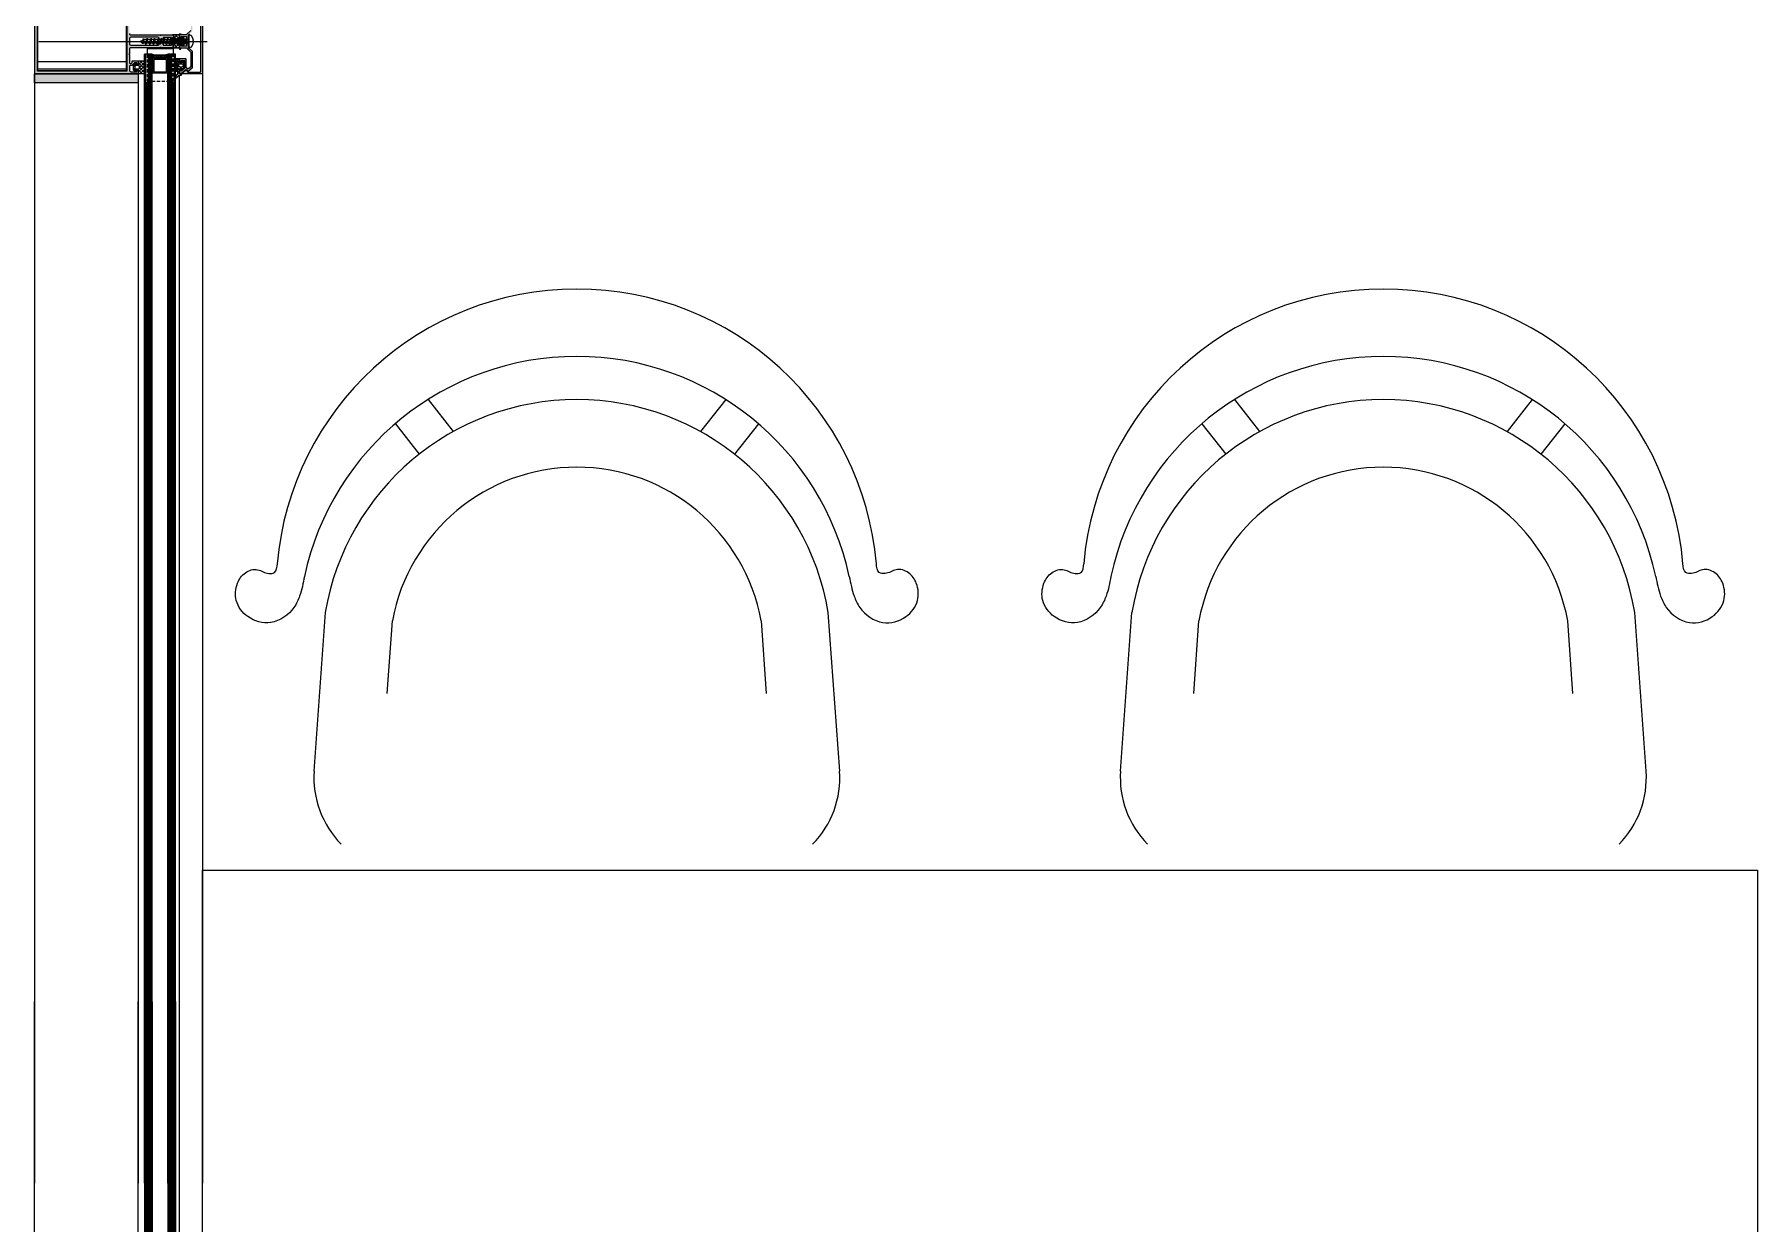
# Model space of a CAD drawing. Header units: millimetres. Extents: x 809 to 8159, y 33 to 4533.
# Drawn here: x 4970.9 to 5103.8, y 3188.2 to 3280 of the extents above; entities that cross this region are included whole.
import ezdxf

# ---------------------------------------------------------------- set-up
doc = ezdxf.new("R2010")
doc.units = ezdxf.units.MM
doc.linetypes.add('DASHDOT', pattern=[25.4, 12.7, -6.35, 0, -6.35])
doc.linetypes.add('HIDDEN', pattern=[0.375, 0.25, -0.125])
for name, color, linetype in [('1', 3, 'Continuous'), ('11', 11, 'Continuous'), ('3', 11, 'Continuous'), ('5', 11, 'Continuous'), ('EKSEN', 11, 'Continuous'), ('FITILLER', 240, 'Continuous'), ('GORUNUS-TARAMA', 11, 'Continuous')]:
    doc.layers.add(name, color=color, linetype=linetype)
doc.layers.add('cam', color=5, linetype='Continuous', lineweight=0)
doc.layers.add('TEFRİŞ', color=130, linetype='Continuous', lineweight=0)

# ---------------------------------------------------------------- blocks, each defined once
blk = doc.blocks.new('wewefwef')
at = {"layer": 'TEFRİŞ'}
for p, q in [((20075.6652, -18240.6347, 0.271), (20075.5429, -18240.6434, 0.271)), ((20076.6181, -18240.6347, 0.271), (20076.7404, -18240.6434, 0.271)), ((20075.6055, -18240.6912, 0.271), (20075.5493, -18240.6952, 0.271)), ((20076.6778, -18240.6912, 0.271), (20076.734, -18240.6952, 0.271)), ((20075.3973, -18240.6975, 0.271), (20075.4207, -18240.7159, 0.271)), ((20076.886, -18240.6975, 0.271), (20076.8626, -18240.7159, 0.271)), ((20075.3787, -18240.7226, 0.271), (20075.4034, -18240.742, 0.271)), ((20076.9046, -18240.7226, 0.271), (20076.8799, -18240.742, 0.271)), ((20075.3787, -18240.9523, 0.271), (20075.4034, -18240.933, 0.271)), ((20076.9046, -18240.9523, 0.271), (20076.8799, -18240.933, 0.271)), ((20075.3973, -18240.9775, 0.271), (20075.4207, -18240.9591, 0.271)), ((20076.886, -18240.9775, 0.271), (20076.8626, -18240.9591, 0.271)), ((20075.6055, -18240.9838, 0.271), (20075.5493, -18240.9798, 0.271)), ((20076.6778, -18240.9838, 0.271), (20076.734, -18240.9798, 0.271)), ((20075.6652, -18241.0403, 0.271), (20075.5429, -18241.0316, 0.271)), ((20076.6181, -18241.0403, 0.271), (20076.7404, -18241.0316, 0.271)), ((20075.6652, -18241.257, 0.271), (20075.5429, -18241.2658, 0.271)), ((20076.6181, -18241.257, 0.271), (20076.7404, -18241.2658, 0.271)), ((20075.6055, -18241.3135, 0.271), (20075.5493, -18241.3175, 0.271)), ((20076.6778, -18241.3135, 0.271), (20076.734, -18241.3175, 0.271)), ((20075.3973, -18241.3198, 0.271), (20075.4207, -18241.3382, 0.271)), ((20076.886, -18241.3198, 0.271), (20076.8626, -18241.3382, 0.271)), ((20075.3787, -18241.345, 0.271), (20075.4034, -18241.3644, 0.271)), ((20076.9046, -18241.345, 0.271), (20076.8799, -18241.3644, 0.271)), ((20075.3787, -18241.5747, 0.271), (20075.4034, -18241.5553, 0.271)), ((20076.9046, -18241.5747, 0.271), (20076.8799, -18241.5553, 0.271)), ((20075.3973, -18241.5999, 0.271), (20075.4207, -18241.5815, 0.271)), ((20076.886, -18241.5999, 0.271), (20076.8626, -18241.5815, 0.271)), ((20075.6055, -18241.6062, 0.271), (20075.5493, -18241.6022, 0.271)), ((20076.6778, -18241.6062, 0.271), (20076.734, -18241.6022, 0.271)), ((20075.6652, -18241.6627, 0.271), (20075.5429, -18241.6539, 0.271)), ((20076.6181, -18241.6627, 0.271), (20076.7404, -18241.6539, 0.271))]:
    blk.add_line(p, q, dxfattribs=at)
at = {"layer": 'TEFRİŞ', "elevation": 0.271}
blk.add_lwpolyline([(20075.7417, -18241.7487), (20075.7417, -18240.5487), (20076.5417, -18240.5487), (20076.5417, -18241.7487)], close=True, dxfattribs=at)
at = {"layer": 'TEFRİŞ'}
for centre, radius, start, end in [((20075.5255, -18240.8375, 0.271), 0.2321, 94.9757, 180), ((20076.7579, -18240.8375, 0.271), 0.2321, 0, 85.0243), ((20075.5605, -18240.8375, 0.271), 0.2151, 102.1958, 180), ((20075.6704, -18240.7074, 0.271), 0.0729, 45.4026, 94.0856), ((20076.6129, -18240.7074, 0.271), 0.0729, 85.9144, 134.5974), ((20076.7228, -18240.8375, 0.271), 0.2151, 0, 77.8042), ((20075.5755, -18240.8375, 0.271), 0.1968, 99.5284, 180), ((20076.7078, -18240.8375, 0.271), 0.1968, 0, 80.4716), ((20075.5755, -18240.8375, 0.271), 0.1447, 100.4339, 180), ((20076.7078, -18240.8375, 0.271), 0.1447, 0, 79.5661), ((20075.5255, -18240.8375, 0.271), 0.2321, 180, 265.0243), ((20075.5605, -18240.8375, 0.271), 0.2151, 180, 257.8042), ((20075.5755, -18240.8375, 0.271), 0.1968, 180, 260.4716), ((20075.5755, -18240.8375, 0.271), 0.1447, 180, 259.5661), ((20076.7078, -18240.8375, 0.271), 0.1447, 280.4339, 0), ((20076.7078, -18240.8375, 0.271), 0.1968, 279.5284, 0), ((20076.7228, -18240.8375, 0.271), 0.2151, 282.1958, 0), ((20076.7579, -18240.8375, 0.271), 0.2321, 274.9757, 0), ((20075.6704, -18240.9676, 0.271), 0.0729, 265.9144, 314.5974), ((20076.6129, -18240.9676, 0.271), 0.0729, 225.4026, 274.0856), ((20075.5255, -18241.4599, 0.271), 0.2321, 94.9757, 180), ((20076.7579, -18241.4599, 0.271), 0.2321, 0, 85.0243), ((20075.5605, -18241.4599, 0.271), 0.2151, 102.1958, 180), ((20076.7228, -18241.4599, 0.271), 0.2151, 0, 77.8042), ((20075.6704, -18241.3298, 0.271), 0.0729, 45.4026, 94.0856), ((20076.6129, -18241.3298, 0.271), 0.0729, 85.9144, 134.5974), ((20075.5755, -18241.4599, 0.271), 0.1968, 99.5284, 180), ((20076.7078, -18241.4599, 0.271), 0.1968, 0, 80.4716), ((20075.5755, -18241.4599, 0.271), 0.1447, 100.4339, 180), ((20076.7078, -18241.4599, 0.271), 0.1447, 0, 79.5661), ((20075.5255, -18241.4599, 0.271), 0.2321, 180, 265.0243), ((20075.5605, -18241.4599, 0.271), 0.2151, 180, 257.8042), ((20075.5755, -18241.4599, 0.271), 0.1968, 180, 260.4716), ((20075.5755, -18241.4599, 0.271), 0.1447, 180, 259.5661), ((20076.7078, -18241.4599, 0.271), 0.1447, 280.4339, 0), ((20076.7078, -18241.4599, 0.271), 0.1968, 279.5284, 0), ((20076.7228, -18241.4599, 0.271), 0.2151, 282.1958, 0), ((20076.7579, -18241.4599, 0.271), 0.2321, 274.9757, 0), ((20075.6704, -18241.5899, 0.271), 0.0729, 265.9144, 314.5974), ((20076.6129, -18241.5899, 0.271), 0.0729, 225.4026, 274.0856)]:
    blk.add_arc(centre, radius, start, end, dxfattribs=at)
for points in [[(20075.5151, -18240.6273, 0.271), (20075.5302, -18240.6235, 0.271), (20075.539, -18240.6191, 0.271), (20075.5506, -18240.6013, 0.271), (20075.5461, -18240.5836, 0.271), (20075.5337, -18240.5747, 0.271), (20075.5204, -18240.5756, 0.271), (20075.5122, -18240.5817, 0.271), (20075.5099, -18240.5911, 0.271), (20075.5129, -18240.5996, 0.271), (20075.512, -18240.6041, 0.271), (20075.5053, -18240.6063, 0.271)], [(20076.7682, -18240.6273, 0.271), (20076.7531, -18240.6235, 0.271), (20076.7443, -18240.6191, 0.271), (20076.7327, -18240.6013, 0.271), (20076.7372, -18240.5836, 0.271), (20076.7496, -18240.5747, 0.271), (20076.7629, -18240.5756, 0.271), (20076.7711, -18240.5817, 0.271), (20076.7734, -18240.5911, 0.271), (20076.7704, -18240.5996, 0.271), (20076.7713, -18240.6041, 0.271), (20076.778, -18240.6063, 0.271)], [(20075.5151, -18241.0477, 0.271), (20075.5302, -18241.0514, 0.271), (20075.539, -18241.0559, 0.271), (20075.5506, -18241.0736, 0.271), (20075.5461, -18241.0914, 0.271), (20075.5337, -18241.1003, 0.271), (20075.5204, -18241.0994, 0.271), (20075.5122, -18241.0933, 0.271), (20075.5099, -18241.0838, 0.271), (20075.5129, -18241.0753, 0.271), (20075.512, -18241.0708, 0.271), (20075.5053, -18241.0687, 0.271)], [(20076.7682, -18241.0477, 0.271), (20076.7531, -18241.0514, 0.271), (20076.7443, -18241.0559, 0.271), (20076.7327, -18241.0736, 0.271), (20076.7372, -18241.0914, 0.271), (20076.7496, -18241.1003, 0.271), (20076.7629, -18241.0994, 0.271), (20076.7711, -18241.0933, 0.271), (20076.7734, -18241.0838, 0.271), (20076.7704, -18241.0753, 0.271), (20076.7713, -18241.0708, 0.271), (20076.778, -18241.0687, 0.271)], [(20075.5151, -18241.2496, 0.271), (20075.5302, -18241.2459, 0.271), (20075.539, -18241.2415, 0.271), (20075.5506, -18241.2237, 0.271), (20075.5461, -18241.2059, 0.271), (20075.5337, -18241.197, 0.271), (20075.5204, -18241.1979, 0.271), (20075.5122, -18241.204, 0.271), (20075.5099, -18241.2135, 0.271), (20075.5129, -18241.222, 0.271), (20075.512, -18241.2265, 0.271), (20075.5053, -18241.2287, 0.271)], [(20076.7682, -18241.2496, 0.271), (20076.7531, -18241.2459, 0.271), (20076.7443, -18241.2415, 0.271), (20076.7327, -18241.2237, 0.271), (20076.7372, -18241.2059, 0.271), (20076.7496, -18241.197, 0.271), (20076.7629, -18241.1979, 0.271), (20076.7711, -18241.204, 0.271), (20076.7734, -18241.2135, 0.271), (20076.7704, -18241.222, 0.271), (20076.7713, -18241.2265, 0.271), (20076.778, -18241.2287, 0.271)], [(20075.5151, -18241.6701, 0.271), (20075.5302, -18241.6738, 0.271), (20075.539, -18241.6782, 0.271), (20075.5506, -18241.696, 0.271), (20075.5461, -18241.7138, 0.271), (20075.5337, -18241.7227, 0.271), (20075.5204, -18241.7218, 0.271), (20075.5122, -18241.7157, 0.271), (20075.5099, -18241.7062, 0.271), (20075.5129, -18241.6977, 0.271), (20075.512, -18241.6932, 0.271), (20075.5053, -18241.691, 0.271)], [(20076.7682, -18241.6701, 0.271), (20076.7531, -18241.6738, 0.271), (20076.7443, -18241.6782, 0.271), (20076.7327, -18241.696, 0.271), (20076.7372, -18241.7138, 0.271), (20076.7496, -18241.7227, 0.271), (20076.7629, -18241.7218, 0.271), (20076.7711, -18241.7157, 0.271), (20076.7734, -18241.7062, 0.271), (20076.7704, -18241.6977, 0.271), (20076.7713, -18241.6932, 0.271), (20076.778, -18241.691, 0.271)]]:
    blk.add_spline(points, degree=3, dxfattribs=at)
blk = doc.blocks.new('ajsdfxcvzx')
h = blk.add_hatch(color=256)
edge = h.paths.add_edge_path()
edge.add_line((36934.79, -5309.57), (36934.72, -5309.57))
edge.add_line((36934.72, -5309.57), (36934.72, -5309.48))
edge.add_line((36934.72, -5309.48), (36934.24, -5309.48))
edge.add_arc((36934.24, -5309.58), 0.1, 90, 180)
edge.add_line((36934.14, -5309.58), (36934.14, -5309.86))
edge.add_arc((36934.24, -5309.86), 0.1, 180, 270)
edge.add_line((36934.24, -5309.96), (36934.32, -5309.96))
edge.add_arc((36934.32, -5310.01), 0.05, 405, 450, ccw=False)
edge.add_line((36934.36, -5309.97), (36934.53, -5310.14))
edge.add_arc((36934.56, -5310.11), 0.05, 225, 270)
edge.add_line((36934.56, -5310.16), (36934.72, -5310.16))
edge.add_line((36934.72, -5310.16), (36934.72, -5310.07))
edge.add_line((36934.72, -5310.07), (36934.79, -5310.07))
edge.add_arc((36934.79, -5310.12), 0.05, 0, 90, ccw=False)
edge.add_line((36934.84, -5310.12), (36934.84, -5310.32))
edge.add_line((36934.84, -5310.32), (36934.4, -5310.32))
edge.add_arc((36934.4, -5310.27), 0.05, 180, 270, ccw=False)
edge.add_line((36934.35, -5310.27), (36934.35, -5310.2))
edge.add_arc((36934.3, -5310.2), 0.05, 360, 405)
edge.add_line((36934.34, -5310.16), (36934.3, -5310.13))
edge.add_arc((36934.27, -5310.17), 0.05, 405, 450)
edge.add_line((36934.27, -5310.12), (36934.19, -5310.12))
edge.add_arc((36934.19, -5310.17), 0.05, 90, 180)
edge.add_line((36934.14, -5310.17), (36934.14, -5310.42))
edge.add_line((36934.14, -5310.42), (36934.14, -5310.79))
edge.add_line((36934.14, -5310.79), (36934.11, -5310.82))
edge.add_line((36934.11, -5310.82), (36934.14, -5310.85))
edge.add_line((36934.14, -5310.85), (36934.14, -5311.22))
edge.add_arc((36934.23, -5311.22), 0.0919, 174.9295, 270.955)
edge.add_line((36934.23, -5311.32), (36936.51, -5311.32))
edge.add_arc((36936.53, -5311.32), 0.02, 180, 360)
edge.add_line((36936.55, -5311.32), (36936.57, -5311.32))
edge.add_arc((36936.59, -5311.32), 0.02, 180, 360)
edge.add_line((36936.61, -5311.32), (36937.54, -5311.32))
edge.add_line((36937.54, -5311.32), (36937.54, -5311.46))
edge.add_arc((36937.48, -5311.46), 0.06, 270, 360, ccw=False)
edge.add_line((36937.48, -5311.52), (36937.48, -5311.59))
edge.add_arc((36937.45, -5311.59), 0.03, 270, 360, ccw=False)
edge.add_line((36937.45, -5311.62), (36937.41, -5311.62))
edge.add_arc((36937.41, -5311.59), 0.03, 180, 270, ccw=False)
edge.add_line((36937.38, -5311.59), (36937.38, -5311.52))
edge.add_line((36937.38, -5311.52), (36936.74, -5311.52))
edge.add_line((36936.74, -5311.52), (36936.74, -5311.77))
edge.add_line((36936.74, -5311.77), (36936.69, -5311.82))
edge.add_line((36936.69, -5311.82), (36936.74, -5311.87))
edge.add_line((36936.74, -5311.87), (36936.74, -5312.12))
edge.add_line((36936.74, -5312.12), (36937.38, -5312.12))
edge.add_line((36937.38, -5312.12), (36937.38, -5312.05))
edge.add_arc((36937.41, -5312.05), 0.03, 90, 180, ccw=False)
edge.add_line((36937.41, -5312.02), (36937.45, -5312.02))
edge.add_arc((36937.45, -5312.05), 0.03, 0, 90, ccw=False)
edge.add_line((36937.48, -5312.05), (36937.48, -5312.12))
edge.add_arc((36937.48, -5312.18), 0.06, 360, 450, ccw=False)
edge.add_line((36937.54, -5312.18), (36937.54, -5312.32))
edge.add_line((36937.54, -5312.32), (36936.61, -5312.32))
edge.add_arc((36936.59, -5312.32), 0.02, 360, 540)
edge.add_line((36936.57, -5312.32), (36936.55, -5312.32))
edge.add_arc((36936.53, -5312.32), 0.02, 360, 540)
edge.add_line((36936.51, -5312.32), (36934.23, -5312.32))
edge.add_arc((36934.23, -5312.41), 0.0919, 449.045, 545.0705)
edge.add_line((36934.14, -5312.42), (36934.14, -5312.79))
edge.add_line((36934.14, -5312.79), (36934.11, -5312.82))
edge.add_line((36934.11, -5312.82), (36934.14, -5312.85))
edge.add_line((36934.14, -5312.85), (36934.14, -5313.22))
edge.add_line((36934.14, -5313.22), (36934.14, -5313.47))
edge.add_arc((36934.19, -5313.47), 0.05, 180, 270)
edge.add_line((36934.19, -5313.52), (36934.27, -5313.52))
edge.add_arc((36934.27, -5313.47), 0.05, 270, 315)
edge.add_line((36934.3, -5313.5), (36934.34, -5313.47))
edge.add_arc((36934.3, -5313.43), 0.05, 315, 360)
edge.add_line((36934.35, -5313.43), (36934.35, -5313.37))
edge.add_arc((36934.4, -5313.37), 0.05, 90, 180, ccw=False)
edge.add_line((36934.4, -5313.32), (36934.84, -5313.32))
edge.add_line((36934.84, -5313.32), (36934.84, -5313.52))
edge.add_arc((36934.79, -5313.52), 0.05, 270, 360, ccw=False)
edge.add_line((36934.79, -5313.57), (36934.72, -5313.57))
edge.add_line((36934.72, -5313.57), (36934.72, -5313.48))
edge.add_line((36934.72, -5313.48), (36934.56, -5313.48))
edge.add_arc((36934.56, -5313.53), 0.05, 450, 495)
edge.add_line((36934.53, -5313.49), (36934.36, -5313.66))
edge.add_arc((36934.32, -5313.63), 0.05, 270, 315, ccw=False)
edge.add_line((36934.32, -5313.68), (36934.24, -5313.68))
edge.add_arc((36934.24, -5313.78), 0.1, 90, 180)
edge.add_line((36934.14, -5313.78), (36934.14, -5314.06))
edge.add_arc((36934.24, -5314.06), 0.1, 180, 270)
edge.add_line((36934.24, -5314.16), (36934.72, -5314.16))
edge.add_line((36934.72, -5314.16), (36934.72, -5314.07))
edge.add_line((36934.72, -5314.07), (36934.79, -5314.07))
edge.add_arc((36934.79, -5314.12), 0.05, 0, 90, ccw=False)
edge.add_line((36934.84, -5314.12), (36934.84, -5314.32))
edge.add_line((36934.84, -5314.32), (36926.85, -5314.32))
edge.add_line((36926.85, -5314.32), (36926.85, -5309.32))
edge.add_line((36926.85, -5309.32), (36934.84, -5309.32))
edge.add_line((36934.84, -5309.32), (36934.84, -5309.52))
edge.add_arc((36934.79, -5309.52), 0.05, 270, 360, ccw=False)
h.paths.add_polyline_path([(36933.95, -5314.11), (36927.05, -5314.11), (36927.05, -5309.51), (36933.95, -5309.51), (36933.95, -5311.81)], flags=16)
edge = h.paths.add_edge_path(flags=16)
edge.add_arc((36936.35, -5311.61), 0.1, 360, 450)
edge.add_line((36936.35, -5311.51), (36934.25, -5311.51))
edge.add_arc((36934.25, -5311.61), 0.1, 90, 180)
edge.add_line((36934.15, -5311.61), (36934.15, -5312.01))
edge.add_arc((36934.25, -5312.01), 0.1, 180, 270)
edge.add_line((36934.25, -5312.11), (36936.35, -5312.11))
edge.add_arc((36936.35, -5312.01), 0.1, 270, 360)
edge.add_line((36936.45, -5312.01), (36936.45, -5311.61))
h = blk.add_hatch(color=256)
edge = h.paths.add_edge_path()
edge.add_line((36938.41, -5313.29), (36938.41, -5313.89))
edge.add_line((36938.41, -5313.89), (36938.13, -5314.13))
edge.add_line((36938.13, -5314.13), (36938.13, -5313.92))
edge.add_line((36938.13, -5313.92), (36938.06, -5313.92))
edge.add_arc((36938.06, -5313.97), 0.05, 90, 180)
edge.add_line((36938.01, -5313.97), (36938.01, -5314.31))
edge.add_line((36938.01, -5314.31), (36938.12, -5314.31))
edge.add_line((36938.12, -5314.31), (36938.47, -5314.01))
edge.add_arc((36938.5, -5314.05), 0.05, 40, 130, ccw=False)
edge.add_line((36938.54, -5314.02), (36938.62, -5314.11))
edge.add_arc((36938.66, -5314.08), 0.05, 220, 310)
edge.add_line((36938.69, -5314.11), (36938.99, -5313.86))
edge.add_arc((36938.96, -5313.82), 0.05, 310, 360)
edge.add_line((36939.01, -5313.82), (36939.01, -5312.64))
edge.add_arc((36938.96, -5312.64), 0.05, 0, 45)
edge.add_line((36939, -5312.6), (36938.82, -5312.43))
edge.add_line((36938.82, -5312.43), (36938.78, -5312.43))
edge.add_line((36938.78, -5312.43), (36938.78, -5312.39))
edge.add_line((36938.78, -5312.39), (36938.72, -5312.33))
edge.add_arc((36938.76, -5312.3), 0.05, 180, 225, ccw=False)
edge.add_line((36938.71, -5312.3), (36938.71, -5311.34))
edge.add_arc((36938.76, -5311.34), 0.05, 135, 180, ccw=False)
edge.add_line((36938.72, -5311.3), (36938.78, -5311.25))
edge.add_line((36938.78, -5311.25), (36938.78, -5311.2))
edge.add_line((36938.78, -5311.2), (36938.82, -5311.2))
edge.add_line((36938.82, -5311.2), (36939, -5311.03))
edge.add_arc((36938.96, -5310.99), 0.05, 315, 360)
edge.add_line((36939.01, -5310.99), (36939.01, -5309.81))
edge.add_arc((36938.96, -5309.81), 0.05, 360, 410)
edge.add_line((36938.99, -5309.77), (36938.69, -5309.52))
edge.add_arc((36938.66, -5309.56), 0.05, 50, 140)
edge.add_line((36938.62, -5309.52), (36938.54, -5309.61))
edge.add_arc((36938.5, -5309.58), 0.05, 230, 320, ccw=False)
edge.add_line((36938.47, -5309.62), (36938.12, -5309.32))
edge.add_line((36938.12, -5309.32), (36938.01, -5309.32))
edge.add_line((36938.01, -5309.32), (36938.01, -5309.66))
edge.add_arc((36938.06, -5309.66), 0.05, 180, 270)
edge.add_line((36938.06, -5309.71), (36938.13, -5309.71))
edge.add_line((36938.13, -5309.71), (36938.13, -5309.5))
edge.add_line((36938.13, -5309.5), (36938.41, -5309.74))
edge.add_line((36938.41, -5309.74), (36938.41, -5310.34))
edge.add_line((36938.41, -5310.34), (36938.13, -5310.34))
edge.add_line((36938.13, -5310.34), (36938.13, -5310.21))
edge.add_line((36938.13, -5310.21), (36938.06, -5310.21))
edge.add_arc((36938.06, -5310.26), 0.05, 90, 180)
edge.add_line((36938.01, -5310.26), (36938.01, -5310.46))
edge.add_line((36938.01, -5310.46), (36938.48, -5310.46))
edge.add_arc((36938.48, -5310.41), 0.05, 270, 360)
edge.add_line((36938.53, -5310.41), (36938.53, -5309.83))
edge.add_arc((36938.58, -5309.83), 0.05, 140, 180, ccw=False)
edge.add_line((36938.54, -5309.8), (36938.63, -5309.69))
edge.add_arc((36938.67, -5309.72), 0.05, 50, 140, ccw=False)
edge.add_line((36938.7, -5309.69), (36938.87, -5309.83))
edge.add_arc((36938.84, -5309.87), 0.05, 0, 50, ccw=False)
edge.add_line((36938.89, -5309.87), (36938.89, -5310.94))
edge.add_arc((36938.84, -5310.94), 0.05, 315, 360, ccw=False)
edge.add_line((36938.88, -5310.98), (36938.55, -5311.3))
edge.add_arc((36938.52, -5311.27), 0.05, 270, 315, ccw=False)
edge.add_line((36938.52, -5311.32), (36938.11, -5311.32))
edge.add_line((36938.11, -5311.32), (36938.11, -5311.22))
edge.add_line((36938.11, -5311.22), (36938.01, -5311.22))
edge.add_line((36938.01, -5311.22), (36938.01, -5311.52))
edge.add_arc((36938.06, -5311.52), 0.05, 180, 270)
edge.add_line((36938.06, -5311.57), (36938.13, -5311.57))
edge.add_line((36938.13, -5311.57), (36938.13, -5311.44))
edge.add_line((36938.13, -5311.44), (36938.51, -5311.44))
edge.add_arc((36938.51, -5311.49), 0.05, 0, 90, ccw=False)
edge.add_line((36938.56, -5311.49), (36938.56, -5312.15))
edge.add_arc((36938.51, -5312.15), 0.05, 270, 360, ccw=False)
edge.add_line((36938.51, -5312.2), (36938.13, -5312.2))
edge.add_line((36938.13, -5312.2), (36938.13, -5312.07))
edge.add_line((36938.13, -5312.07), (36938.06, -5312.07))
edge.add_arc((36938.06, -5312.12), 0.05, 90, 180)
edge.add_line((36938.01, -5312.12), (36938.01, -5312.42))
edge.add_line((36938.01, -5312.42), (36938.11, -5312.42))
edge.add_line((36938.11, -5312.42), (36938.11, -5312.32))
edge.add_line((36938.11, -5312.32), (36938.52, -5312.32))
edge.add_arc((36938.52, -5312.37), 0.05, 45, 90, ccw=False)
edge.add_line((36938.55, -5312.33), (36938.88, -5312.65))
edge.add_arc((36938.84, -5312.69), 0.05, 0, 45, ccw=False)
edge.add_line((36938.89, -5312.69), (36938.89, -5313.76))
edge.add_arc((36938.84, -5313.76), 0.05, -50, 0, ccw=False)
edge.add_line((36938.87, -5313.8), (36938.7, -5313.94))
edge.add_arc((36938.67, -5313.91), 0.05, 220, 310, ccw=False)
edge.add_line((36938.63, -5313.94), (36938.54, -5313.83))
edge.add_arc((36938.58, -5313.8), 0.05, 180, 220, ccw=False)
edge.add_line((36938.53, -5313.8), (36938.53, -5313.22))
edge.add_arc((36938.48, -5313.22), 0.05, 0, 90)
edge.add_line((36938.48, -5313.17), (36938.01, -5313.17))
edge.add_line((36938.01, -5313.17), (36938.01, -5313.37))
edge.add_arc((36938.06, -5313.37), 0.05, 180, 270)
edge.add_line((36938.06, -5313.42), (36938.13, -5313.42))
edge.add_line((36938.13, -5313.42), (36938.13, -5313.29))
edge.add_line((36938.13, -5313.29), (36938.41, -5313.29))
h = blk.add_hatch(color=256)
edge = h.paths.add_edge_path()
edge.add_arc((36939.6, -5314.14), 0.05, 270, 360)
edge.add_line((36939.65, -5314.14), (36939.65, -5309.5))
edge.add_arc((36939.6, -5309.5), 0.05, 0, 90)
edge.add_line((36939.6, -5309.45), (36938.65, -5309.45))
edge.add_line((36938.65, -5309.45), (36938.54, -5309.58))
edge.add_arc((36938.5, -5309.55), 0.05, 230, 320, ccw=False)
edge.add_line((36938.47, -5309.58), (36938.19, -5309.35))
edge.add_arc((36938.2, -5309.34), 0.02, 90, 230, ccw=False)
edge.add_line((36938.2, -5309.32), (36939.73, -5309.32))
edge.add_arc((36939.73, -5309.37), 0.05, 0, 90, ccw=False)
edge.add_line((36939.78, -5309.37), (36939.78, -5314.27))
edge.add_arc((36939.73, -5314.27), 0.05, -90, 0, ccw=False)
edge.add_line((36939.73, -5314.32), (36938.2, -5314.32))
edge.add_arc((36938.2, -5314.3), 0.02, 130, 270, ccw=False)
edge.add_line((36938.19, -5314.28), (36938.47, -5314.05))
edge.add_arc((36938.5, -5314.09), 0.05, 40, 130, ccw=False)
edge.add_line((36938.54, -5314.05), (36938.65, -5314.19))
edge.add_line((36938.65, -5314.19), (36939.6, -5314.19))
h = blk.add_hatch()
h.set_pattern_fill('NET', color=256, angle=180, style=0)
h.set_pattern_definition([(180, (36878.66936, -5305.35785), (-3e-17, -0.125), []), (270, (36878.66936, -5305.35785), (0.125, -4e-17), [])])
h.paths.add_polyline_path([(36937.09, -5313.11), (36935.93, -5313.11), (36935.93, -5312.81), (36936.13, -5312.85), (36936.37, -5312.87), (36936.62, -5312.87), (36936.95, -5312.84), (36937.09, -5312.82)])
at = {"layer": 'FITILLER'}
h = blk.add_hatch(dxfattribs=at)
h.set_pattern_fill('NET', color=256, scale=1.5, angle=225, style=0)
h.set_pattern_definition([(225, (36956.32115, -5389.84782), (0.1325825, -0.1325825), []), (315, (36956.32115, -5389.84782), (0.1325825, 0.1325825), [])])
edge = h.paths.add_edge_path(flags=16)
edge.add_arc((36938.02, -5311.79), 0.1, 90, 180, ccw=False)
edge.add_line((36938.02, -5311.69), (36938.17, -5311.69))
edge.add_arc((36938.17, -5311.79), 0.1, 0, 90, ccw=False)
edge.add_line((36938.27, -5311.79), (36938.27, -5311.84))
edge.add_arc((36938.17, -5311.84), 0.1, -90, 0, ccw=False)
edge.add_line((36938.17, -5311.94), (36938.02, -5311.94))
edge.add_arc((36938.02, -5311.84), 0.1, 180, 270, ccw=False)
edge.add_line((36937.92, -5311.84), (36937.92, -5311.79))
edge = h.paths.add_edge_path()
edge.add_line((36938, -5311.32), (36937.48, -5311.32))
edge.add_arc((36937.48, -5311.33), 0.01, 90, 225)
edge.add_line((36937.48, -5311.33), (36937.59, -5311.44))
edge.add_arc((36937.58, -5311.45), 0.00893, -45, 45, ccw=False)
edge.add_line((36937.59, -5311.46), (36937.48, -5311.57))
edge.add_arc((36937.48, -5311.57), 0.00893, 135, 225)
edge.add_line((36937.48, -5311.58), (36937.59, -5311.69))
edge.add_arc((36937.58, -5311.69), 0.00893, -45, 45, ccw=False)
edge.add_line((36937.59, -5311.7), (36937.48, -5311.81))
edge.add_arc((36937.48, -5311.82), 0.00893, 135, 225)
edge.add_line((36937.48, -5311.82), (36937.59, -5311.93))
edge.add_arc((36937.58, -5311.94), 0.00893, -45, 45, ccw=False)
edge.add_line((36937.59, -5311.94), (36937.48, -5312.05))
edge.add_arc((36937.48, -5312.06), 0.00893, 135, 225)
edge.add_line((36937.48, -5312.07), (36937.59, -5312.18))
edge.add_arc((36937.58, -5312.18), 0.00893, -45, 45, ccw=False)
edge.add_line((36937.59, -5312.19), (36937.48, -5312.3))
edge.add_arc((36937.48, -5312.31), 0.01, 135, 270)
edge.add_line((36937.48, -5312.32), (36938, -5312.32))
edge.add_line((36938, -5312.32), (36938, -5312.09))
edge.add_arc((36938.05, -5312.09), 0.05, 90, 180, ccw=False)
edge.add_line((36938.05, -5312.04), (36938.17, -5312.04))
edge.add_line((36938.17, -5312.04), (36938.17, -5312.14))
edge.add_line((36938.17, -5312.14), (36938.22, -5312.14))
edge.add_line((36938.22, -5312.14), (36938.35, -5312.07))
edge.add_arc((36938.32, -5312.02), 0.05, 300, 360)
edge.add_line((36938.37, -5312.02), (36938.37, -5311.61))
edge.add_arc((36938.32, -5311.61), 0.05, 0, 60)
edge.add_line((36938.35, -5311.57), (36938.22, -5311.49))
edge.add_line((36938.22, -5311.49), (36938.17, -5311.49))
edge.add_line((36938.17, -5311.49), (36938.17, -5311.59))
edge.add_line((36938.17, -5311.59), (36938.05, -5311.59))
edge.add_arc((36938.05, -5311.54), 0.05, 180, 270, ccw=False)
edge.add_line((36938, -5311.54), (36938, -5311.32))
h = blk.add_hatch(dxfattribs=at)
h.set_pattern_fill('NET', color=256, scale=1.5, angle=225, style=0)
h.set_pattern_definition([(135, (36948.451, -5301.56913), (0.1325825, 0.1325825), []), (45, (36948.451, -5301.56913), (0.1325825, -0.1325825), [])])
edge = h.paths.add_edge_path(flags=16)
edge.add_arc((36934.82, -5313.79), 0.1, 0, 90)
edge.add_line((36934.82, -5313.69), (36934.66, -5313.69))
edge.add_arc((36934.66, -5313.79), 0.1, 90, 180)
edge.add_line((36934.56, -5313.79), (36934.56, -5313.84))
edge.add_arc((36934.66, -5313.84), 0.1, 180, 270)
edge.add_line((36934.66, -5313.94), (36934.82, -5313.94))
edge.add_arc((36934.82, -5313.84), 0.1, 270, 360)
edge.add_line((36934.92, -5313.84), (36934.92, -5313.79))
edge = h.paths.add_edge_path()
edge.add_line((36934.84, -5313.32), (36935.35, -5313.32))
edge.add_arc((36935.35, -5313.33), 0.01, -45, 90, ccw=False)
edge.add_line((36935.36, -5313.33), (36935.25, -5313.44))
edge.add_arc((36935.26, -5313.45), 0.00893, 135, 225)
edge.add_line((36935.25, -5313.46), (36935.36, -5313.57))
edge.add_arc((36935.35, -5313.57), 0.00893, -45, 45, ccw=False)
edge.add_line((36935.36, -5313.58), (36935.25, -5313.69))
edge.add_arc((36935.26, -5313.69), 0.00893, 135, 225)
edge.add_line((36935.25, -5313.7), (36935.36, -5313.81))
edge.add_arc((36935.35, -5313.82), 0.00893, -45, 45, ccw=False)
edge.add_line((36935.36, -5313.82), (36935.25, -5313.93))
edge.add_arc((36935.26, -5313.94), 0.00893, 135, 225)
edge.add_line((36935.25, -5313.94), (36935.36, -5314.05))
edge.add_arc((36935.35, -5314.06), 0.00893, -45, 45, ccw=False)
edge.add_line((36935.36, -5314.07), (36935.25, -5314.18))
edge.add_arc((36935.26, -5314.18), 0.00893, 135, 225)
edge.add_line((36935.25, -5314.19), (36935.36, -5314.3))
edge.add_arc((36935.35, -5314.31), 0.01, -90, 45, ccw=False)
edge.add_line((36935.35, -5314.32), (36934.84, -5314.32))
edge.add_line((36934.84, -5314.32), (36934.84, -5314.09))
edge.add_arc((36934.79, -5314.09), 0.05, 0, 90)
edge.add_line((36934.79, -5314.04), (36934.67, -5314.04))
edge.add_line((36934.67, -5314.04), (36934.67, -5314.14))
edge.add_line((36934.67, -5314.14), (36934.62, -5314.14))
edge.add_line((36934.62, -5314.14), (36934.49, -5314.07))
edge.add_arc((36934.51, -5314.02), 0.05, 180, 240, ccw=False)
edge.add_line((36934.46, -5314.02), (36934.46, -5313.61))
edge.add_arc((36934.51, -5313.61), 0.05, 120, 180, ccw=False)
edge.add_line((36934.49, -5313.57), (36934.62, -5313.49))
edge.add_line((36934.62, -5313.49), (36934.67, -5313.49))
edge.add_line((36934.67, -5313.49), (36934.67, -5313.59))
edge.add_line((36934.67, -5313.59), (36934.79, -5313.59))
edge.add_arc((36934.79, -5313.54), 0.05, 270, 360)
edge.add_line((36934.84, -5313.54), (36934.84, -5313.32))
h = blk.add_hatch(dxfattribs=at)
h.set_pattern_fill('NET', color=256, scale=1.5, angle=225, style=0)
h.set_pattern_definition([(135, (36952.42699, -5297.3276), (0.1325825, 0.1325825), []), (45, (36952.42699, -5297.3276), (0.1325825, -0.1325825), [])])
edge = h.paths.add_edge_path(flags=16)
edge.add_arc((36938.18, -5313.7), 0.1, -90, 0, ccw=False)
edge.add_line((36938.18, -5313.8), (36938.06, -5313.8))
edge.add_arc((36938.06, -5313.7), 0.1, 180, 270, ccw=False)
edge.add_line((36937.96, -5313.7), (36937.96, -5313.65))
edge.add_arc((36938.06, -5313.65), 0.1, 90, 180, ccw=False)
edge.add_line((36938.06, -5313.55), (36938.18, -5313.55))
edge.add_arc((36938.18, -5313.65), 0.1, 0, 90, ccw=False)
edge.add_line((36938.28, -5313.65), (36938.28, -5313.7))
edge = h.paths.add_edge_path()
edge.add_arc((36938.03, -5314.66), 0.2, 100, 130.2331, ccw=False)
edge.add_line((36937.99, -5314.46), (36938.13, -5314.44))
edge.add_arc((36938.12, -5314.39), 0.05, 280, 345)
edge.add_line((36938.17, -5314.4), (36938.18, -5314.33))
edge.add_line((36938.18, -5314.33), (36938.01, -5314.33))
edge.add_line((36938.01, -5314.33), (36938.01, -5313.95))
edge.add_arc((36938.06, -5313.95), 0.05, 90, 180, ccw=False)
edge.add_line((36938.06, -5313.9), (36938.18, -5313.9))
edge.add_line((36938.18, -5313.9), (36938.18, -5314))
edge.add_line((36938.18, -5314), (36938.23, -5314))
edge.add_line((36938.23, -5314), (36938.36, -5313.92))
edge.add_arc((36938.33, -5313.88), 0.05, 300, 360)
edge.add_line((36938.38, -5313.88), (36938.38, -5313.47))
edge.add_arc((36938.33, -5313.47), 0.05, 0, 60)
edge.add_line((36938.36, -5313.42), (36938.23, -5313.35))
edge.add_line((36938.23, -5313.35), (36938.18, -5313.35))
edge.add_line((36938.18, -5313.35), (36938.18, -5313.45))
edge.add_line((36938.18, -5313.45), (36938.06, -5313.45))
edge.add_arc((36938.06, -5313.4), 0.05, 180, 270, ccw=False)
edge.add_line((36938.01, -5313.4), (36938.01, -5313.17))
edge.add_line((36938.01, -5313.17), (36937.66, -5313.17))
edge.add_line((36937.66, -5313.17), (36937.66, -5313.32))
edge.add_line((36937.66, -5313.32), (36937.81, -5313.32))
edge.add_arc((36937.81, -5313.37), 0.05, 0, 90, ccw=False)
edge.add_line((36937.86, -5313.37), (36937.86, -5313.39))
edge.add_arc((36937.81, -5313.39), 0.05, -90, 0, ccw=False)
edge.add_line((36937.81, -5313.44), (36937.66, -5313.44))
edge.add_line((36937.66, -5313.44), (36937.66, -5313.59))
edge.add_line((36937.66, -5313.59), (36937.81, -5313.59))
edge.add_arc((36937.81, -5313.64), 0.05, 0, 90, ccw=False)
edge.add_line((36937.86, -5313.64), (36937.86, -5313.66))
edge.add_arc((36937.81, -5313.66), 0.05, -90, 0, ccw=False)
edge.add_line((36937.81, -5313.71), (36937.66, -5313.71))
edge.add_line((36937.66, -5313.71), (36937.66, -5313.86))
edge.add_line((36937.66, -5313.86), (36937.81, -5313.86))
edge.add_arc((36937.81, -5313.91), 0.05, 0, 90, ccw=False)
edge.add_line((36937.86, -5313.91), (36937.86, -5313.93))
edge.add_arc((36937.81, -5313.93), 0.05, -90, 0, ccw=False)
edge.add_line((36937.81, -5313.98), (36937.66, -5313.98))
edge.add_line((36937.66, -5313.98), (36937.66, -5314.13))
edge.add_line((36937.66, -5314.13), (36937.81, -5314.13))
edge.add_arc((36937.81, -5314.18), 0.05, 0, 90, ccw=False)
edge.add_line((36937.86, -5314.18), (36937.86, -5314.29))
edge.add_arc((36937.81, -5314.29), 0.05, -40, 0, ccw=False)
edge.add_line((36937.85, -5314.32), (36937.58, -5314.64))
edge.add_arc((36937.61, -5314.68), 0.05, 130.2331, 310.2331)
edge.add_line((36937.64, -5314.72), (36937.9, -5314.5))
h = blk.add_hatch(dxfattribs=at)
h.set_pattern_fill('DOTS', color=256, scale=1.2, angle=135, style=0)
h.set_pattern_definition([(225, (37029.006284, -5172.753945), (-0.079549513, 0.026516504), [0, -0.075])])
h.paths.add_polyline_path([(36934.81, -5314.33), (36934.81, -5315.01), (36926.81, -5315.01), (36926.81, -5314.33)])
at = {"linetype": 'HIDDEN'}
for p, q in [((36935.51, -5312.84), (36935.51, -5314.9)), ((36937.51, -5314.9), (36937.51, -5312.82)), ((36935.51, -5314.9), (36937.51, -5314.9))]:
    blk.add_line(p, q, dxfattribs=at)
for p, q in [((36937.11, -5313.12), (36936.51, -5313.12)), ((36937.51, -5312.82), (36937.51, -5312.82))]:
    blk.add_line(p, q)
at = {"elevation": 0}
for points in [[(36934.14, -5311.22, 0.445362), (36934.23, -5311.32), (36936.51, -5311.32, 1), (36936.55, -5311.32), (36936.57, -5311.32, 1), (36936.61, -5311.32), (36937.54, -5311.32), (36937.54, -5311.46, -0.414214), (36937.48, -5311.52), (36937.48, -5311.59, -0.414214), (36937.45, -5311.62), (36937.41, -5311.62, -0.414214), (36937.38, -5311.59), (36937.38, -5311.52), (36936.74, -5311.52), (36936.74, -5311.77), (36936.69, -5311.82), (36936.74, -5311.87), (36936.74, -5312.12), (36937.38, -5312.12), (36937.38, -5312.05, -0.414214), (36937.41, -5312.02), (36937.45, -5312.02, -0.414214), (36937.48, -5312.05), (36937.48, -5312.12, -0.414214), (36937.54, -5312.18), (36937.54, -5312.32), (36936.61, -5312.32, 1), (36936.57, -5312.32), (36936.55, -5312.32, 1), (36936.51, -5312.32), (36934.23, -5312.32, 0.445362), (36934.14, -5312.42), (36934.14, -5312.79), (36934.11, -5312.82), (36934.14, -5312.85), (36934.14, -5313.22), (36934.14, -5313.47, 0.414214), (36934.19, -5313.52), (36934.27, -5313.52, 0.198912), (36934.3, -5313.5), (36934.34, -5313.47, 0.198912), (36934.35, -5313.43), (36934.35, -5313.37, -0.414214), (36934.4, -5313.32), (36934.84, -5313.32), (36934.84, -5313.52, -0.414214), (36934.79, -5313.57), (36934.72, -5313.57), (36934.72, -5313.48), (36934.56, -5313.48, 0.198912), (36934.53, -5313.49), (36934.36, -5313.66, -0.198912), (36934.32, -5313.68), (36934.24, -5313.68, 0.414214), (36934.14, -5313.78), (36934.14, -5314.06, 0.414214), (36934.24, -5314.16), (36934.72, -5314.16), (36934.72, -5314.07), (36934.79, -5314.07, -0.414214), (36934.84, -5314.12), (36934.84, -5314.32), (36926.85, -5314.32), (36926.85, -5309.32)], [(36938.88, -5310.98), (36938.55, -5311.3, -0.198912), (36938.52, -5311.32), (36938.11, -5311.32), (36938.11, -5311.22)], [(36938.01, -5311.22), (36938.01, -5311.52, 0.414214), (36938.06, -5311.57), (36938.13, -5311.57), (36938.13, -5311.44), (36938.51, -5311.44, -0.414214), (36938.56, -5311.49), (36938.56, -5312.15, -0.414214), (36938.51, -5312.2), (36938.13, -5312.2), (36938.13, -5312.07), (36938.06, -5312.07, 0.414214), (36938.01, -5312.12), (36938.01, -5312.42), (36938.11, -5312.42), (36938.11, -5312.32), (36938.52, -5312.32, -0.198912), (36938.55, -5312.33), (36938.88, -5312.65, -0.198912), (36938.89, -5312.69), (36938.89, -5313.76, -0.221695), (36938.87, -5313.8), (36938.7, -5313.94, -0.414214), (36938.63, -5313.94), (36938.54, -5313.83, -0.176327), (36938.53, -5313.8), (36938.53, -5313.22, 0.414214), (36938.48, -5313.17), (36938.01, -5313.17), (36938.01, -5313.37, 0.414214), (36938.06, -5313.42), (36938.13, -5313.42), (36938.13, -5313.29), (36938.41, -5313.29), (36938.41, -5313.89), (36938.13, -5314.13), (36938.13, -5313.92), (36938.06, -5313.92, 0.414214), (36938.01, -5313.97), (36938.01, -5314.31), (36938.12, -5314.31), (36938.47, -5314.01, -0.414214), (36938.54, -5314.02), (36938.62, -5314.11, 0.414214), (36938.69, -5314.11), (36938.99, -5313.86, 0.221695), (36939.01, -5313.82), (36939.01, -5312.64, 0.198912), (36939, -5312.6), (36938.82, -5312.43), (36938.78, -5312.43), (36938.78, -5312.39), (36938.72, -5312.33, -0.198912), (36938.71, -5312.3), (36938.71, -5311.34, -0.198912), (36938.72, -5311.3), (36938.78, -5311.25)]]:
    blk.add_lwpolyline(points, format="xyb", dxfattribs=at)
for points in [[(36933.95, -5314.11), (36927.05, -5314.11), (36927.05, -5309.51), (36933.95, -5309.51), (36933.95, -5311.81)], [(36937.09, -5313.11), (36935.93, -5313.11), (36935.93, -5312.81), (36936.13, -5312.85), (36936.37, -5312.87), (36936.62, -5312.87), (36936.95, -5312.84), (36937.09, -5312.82)], [(36937.11, -5313.12), (36935.93, -5313.12), (36935.93, -5314.26), (36937.11, -5314.26)], [(36937.01, -5313.22), (36936.03, -5313.22), (36936.03, -5314.16), (36937.01, -5314.16)]]:
    blk.add_lwpolyline(points, close=True, dxfattribs=at)
for points in [[(36939.6, -5314.19, 0.414214), (36939.65, -5314.14), (36939.65, -5309.5, 0.414214), (36939.6, -5309.45), (36938.65, -5309.45), (36938.54, -5309.58, -0.414214), (36938.47, -5309.58), (36938.19, -5309.35, -0.700208), (36938.2, -5309.32), (36939.73, -5309.32, -0.414214), (36939.78, -5309.37), (36939.78, -5314.27, -0.414214), (36939.73, -5314.32), (36938.2, -5314.32, -0.700208), (36938.19, -5314.28), (36938.47, -5314.05, -0.414214), (36938.54, -5314.05), (36938.65, -5314.19)], [(36936.45, -5311.61, 0.414214), (36936.35, -5311.51), (36934.25, -5311.51, 0.414214), (36934.15, -5311.61), (36934.15, -5312.01, 0.414214), (36934.25, -5312.11), (36936.35, -5312.11, 0.414214), (36936.45, -5312.01)]]:
    blk.add_lwpolyline(points, format="xyb", close=True, dxfattribs=at)
at = {"layer": '1', "linetype": 'DASHDOT', "ltscale": 10}
for p, q in [((36938.33, -5311.57), (36938.23, -5312.06)), ((36938.36, -5311.67), (36938.23, -5312.06)), ((36938.39, -5311.96), (36938.26, -5311.96)), ((36938.33, -5311.57), (36938.36, -5311.67)), ((36938.49, -5311.67), (36938.36, -5311.67)), ((36938.39, -5311.96), (36938.53, -5311.57)), ((36938.43, -5312.06), (36938.39, -5311.96)), ((36938.53, -5311.57), (36938.43, -5312.06)), ((36938.56, -5311.67), (36938.43, -5312.06)), ((36938.56, -5311.96), (36938.46, -5311.96)), ((36938.72, -5311.96), (36938.46, -5311.96)), ((36938.53, -5311.57), (36938.56, -5311.67)), ((36938.72, -5311.67), (36938.56, -5311.67)), ((36938.56, -5311.67), (36938.56, -5311.67)), ((36938.56, -5311.96), (36938.56, -5311.96)), ((36938.56, -5311.96), (36938.56, -5311.96)), ((36938.56, -5311.96), (36938.57, -5311.96)), ((36938.56, -5311.96), (36938.57, -5311.96)), ((36938.72, -5311.34), (36938.72, -5312.29)), ((36938.87, -5311.34), (36938.72, -5311.34)), ((36938.87, -5312.29), (36938.72, -5312.29))]:
    blk.add_line(p, q, dxfattribs=at)
for centre, radius, start, end in [((36938.43, -5311.82), 0.653, 8.4072, 46.688), ((36938.43, -5311.82), 0.653, 313.312, 351.5928), ((36939.16, -5311.82), 0.13, 132.6849, 227.3151)]:
    blk.add_arc(centre, radius, start, end, dxfattribs=at)
at = {"layer": '11'}
for p, q in [((36934.92, -5311.82), (36935.18, -5311.73)), ((36934.92, -5311.82), (36935.12, -5311.91)), ((36935.12, -5311.9), (36935.23, -5311.6)), ((36935.16, -5312), (36935.12, -5311.9)), ((36935.23, -5311.6), (36935.16, -5312)), ((36935.26, -5311.7), (36935.16, -5312)), ((36935.18, -5311.93), (36935.23, -5311.96)), ((36935.23, -5311.6), (36935.26, -5311.7)), ((36935.38, -5311.96), (36935.24, -5311.96)), ((36935.26, -5311.7), (36935.33, -5311.67)), ((36935.49, -5311.67), (36935.34, -5311.67)), ((36935.38, -5311.96), (36935.52, -5311.57)), ((36935.38, -5311.96), (36935.52, -5311.57)), ((36935.42, -5312.06), (36935.38, -5311.96)), ((36935.52, -5311.57), (36935.42, -5312.06)), ((36935.56, -5311.67), (36935.42, -5312.06)), ((36935.67, -5311.96), (36935.46, -5311.96)), ((36935.52, -5311.57), (36935.56, -5311.67)), ((36935.77, -5311.67), (36935.56, -5311.67)), ((36935.67, -5311.96), (36935.81, -5311.57)), ((36935.67, -5311.96), (36935.81, -5311.57)), ((36935.71, -5312.06), (36935.67, -5311.96)), ((36935.81, -5311.57), (36935.71, -5312.06)), ((36935.84, -5311.67), (36935.71, -5312.06)), ((36935.96, -5311.96), (36935.74, -5311.96)), ((36935.81, -5311.57), (36935.84, -5311.67)), ((36936.06, -5311.67), (36935.84, -5311.67)), ((36935.96, -5311.96), (36936.09, -5311.57)), ((36935.96, -5311.96), (36936.09, -5311.57)), ((36935.99, -5312.06), (36935.96, -5311.96)), ((36936.09, -5311.57), (36935.99, -5312.06)), ((36936.13, -5311.67), (36935.99, -5312.06)), ((36936.24, -5311.96), (36936.03, -5311.96)), ((36936.09, -5311.57), (36936.13, -5311.67)), ((36936.34, -5311.67), (36936.13, -5311.67)), ((36936.24, -5311.96), (36936.38, -5311.57)), ((36936.24, -5311.96), (36936.38, -5311.57)), ((36936.28, -5312.06), (36936.24, -5311.96)), ((36936.38, -5311.57), (36936.28, -5312.06)), ((36936.41, -5311.67), (36936.28, -5312.06)), ((36936.48, -5311.96), (36936.31, -5311.96)), ((36936.38, -5311.57), (36936.41, -5311.67)), ((36936.58, -5311.67), (36936.41, -5311.67)), ((36936.48, -5311.96), (36936.62, -5311.57)), ((36936.48, -5311.96), (36936.62, -5311.57)), ((36936.52, -5312.06), (36936.48, -5311.96)), ((36936.62, -5311.57), (36936.52, -5312.06)), ((36936.65, -5311.67), (36936.52, -5312.06)), ((36936.72, -5311.96), (36936.55, -5311.96)), ((36936.62, -5311.57), (36936.65, -5311.67)), ((36936.82, -5311.67), (36936.65, -5311.67)), ((36936.72, -5311.96), (36936.86, -5311.57)), ((36936.72, -5311.96), (36936.86, -5311.57)), ((36936.76, -5312.06), (36936.72, -5311.96)), ((36936.86, -5311.57), (36936.76, -5312.06)), ((36936.89, -5311.67), (36936.76, -5312.06)), ((36936.96, -5311.96), (36936.79, -5311.96)), ((36936.86, -5311.57), (36936.89, -5311.67)), ((36937.06, -5311.67), (36936.89, -5311.67)), ((36936.96, -5311.96), (36937.1, -5311.57)), ((36937, -5312.06), (36936.96, -5311.96)), ((36937.1, -5311.57), (36937, -5312.06)), ((36937.13, -5311.67), (36937, -5312.06)), ((36937.19, -5311.96), (36937.03, -5311.96)), ((36937.1, -5311.57), (36937.13, -5311.67)), ((36937.29, -5311.67), (36937.13, -5311.67)), ((36937.19, -5311.96), (36937.33, -5311.57)), ((36937.23, -5312.06), (36937.19, -5311.96)), ((36937.33, -5311.57), (36937.23, -5312.06)), ((36937.36, -5311.67), (36937.23, -5312.06)), ((36937.39, -5311.96), (36937.26, -5311.96)), ((36937.33, -5311.57), (36937.36, -5311.67)), ((36937.49, -5311.67), (36937.36, -5311.67)), ((36937.39, -5311.96), (36937.53, -5311.57)), ((36937.39, -5311.96), (36937.53, -5311.57)), ((36937.43, -5312.06), (36937.39, -5311.96)), ((36937.53, -5311.57), (36937.43, -5312.06)), ((36937.56, -5311.67), (36937.43, -5312.06)), ((36937.59, -5311.96), (36937.46, -5311.96)), ((36937.53, -5311.57), (36937.56, -5311.67)), ((36937.69, -5311.67), (36937.56, -5311.67)), ((36937.73, -5311.57), (36937.59, -5311.96)), ((36937.59, -5311.96), (36937.63, -5312.06)), ((36937.63, -5312.06), (36937.73, -5311.57)), ((36937.76, -5311.67), (36937.63, -5312.06)), ((36937.79, -5311.96), (36937.66, -5311.96)), ((36937.73, -5311.57), (36937.76, -5311.67)), ((36937.89, -5311.67), (36937.76, -5311.67)), ((36937.79, -5311.96), (36937.93, -5311.57)), ((36937.83, -5312.06), (36937.79, -5311.96)), ((36937.93, -5311.57), (36937.83, -5312.06)), ((36937.96, -5311.67), (36937.83, -5312.06)), ((36937.99, -5311.96), (36937.86, -5311.96)), ((36937.93, -5311.57), (36937.96, -5311.67)), ((36938.09, -5311.67), (36937.96, -5311.67)), ((36937.99, -5311.96), (36938.13, -5311.57)), ((36938.03, -5312.06), (36937.99, -5311.96)), ((36938.13, -5311.57), (36938.03, -5312.06)), ((36938.16, -5311.67), (36938.03, -5312.06)), ((36938.19, -5311.96), (36938.06, -5311.96)), ((36938.13, -5311.57), (36938.16, -5311.67)), ((36938.29, -5311.67), (36938.16, -5311.67)), ((36938.19, -5311.96), (36938.33, -5311.57)), ((36938.23, -5312.06), (36938.19, -5311.96))]:
    blk.add_line(p, q, dxfattribs=at)
for centre, start, end in [((36935.24, -5311.94), 245.3251, 270), ((36935.34, -5311.69), 90, 109.1116)]:
    blk.add_arc(centre, 0.02, start, end, dxfattribs=at)
at = {"layer": '3'}
for p, q in [((36935.51, -5312.36), (36935.51, -5312.82)), ((36935.51, -5312.36), (36937.51, -5312.36)), ((36937.51, -5312.36), (36937.51, -5312.82))]:
    blk.add_line(p, q, dxfattribs=at)
at = {"layer": '5'}
for p, q in [((36926.81, -5314.32), (36926.81, -5399.91)), ((36934.81, -5314.32), (36934.81, -5399.91)), ((36938.01, -5491.97), (36938.01, -5314.46)), ((36939.78, -5314.32), (36939.78, -5399.91)), ((36926.81, -5491.73), (36926.81, -5385.88)), ((36934.81, -5491.73), (36934.81, -5385.88)), ((36939.78, -5491.73), (36939.78, -5385.88))]:
    blk.add_line(p, q, dxfattribs=at)
at = {"layer": 'cam'}
for p, q in [((36935.31, -5399.91), (36935.31, -5312.82)), ((36935.91, -5312.82), (36935.31, -5312.82)), ((36935.41, -5399.91), (36935.41, -5312.82)), ((36935.61, -5399.91), (36935.61, -5312.82)), ((36935.71, -5399.91), (36935.71, -5312.82)), ((36935.81, -5399.91), (36935.81, -5312.82)), ((36935.91, -5399.91), (36935.91, -5312.82)), ((36937.11, -5399.91), (36937.11, -5312.82)), ((36937.71, -5312.82), (36937.11, -5312.82)), ((36937.21, -5399.91), (36937.21, -5312.82)), ((36937.31, -5399.91), (36937.31, -5312.82)), ((36937.41, -5399.91), (36937.41, -5312.82)), ((36937.61, -5399.91), (36937.61, -5312.82)), ((36937.71, -5399.91), (36937.71, -5312.82)), ((36935.51, -5399.91), (36935.51, -5314.97)), ((36937.51, -5399.91), (36937.51, -5314.96)), ((36935.31, -5385.93), (36935.31, -5493.23)), ((36935.41, -5385.93), (36935.41, -5493.23)), ((36935.51, -5385.93), (36935.51, -5491.11)), ((36935.61, -5385.93), (36935.61, -5493.23)), ((36935.71, -5385.93), (36935.71, -5493.23)), ((36935.81, -5385.93), (36935.81, -5493.23)), ((36935.91, -5385.93), (36935.91, -5493.23)), ((36937.11, -5385.88), (36937.11, -5493.23)), ((36937.21, -5385.88), (36937.21, -5493.23)), ((36937.31, -5385.88), (36937.31, -5493.23)), ((36937.41, -5385.88), (36937.41, -5493.23)), ((36937.51, -5385.88), (36937.51, -5491.11)), ((36937.61, -5385.88), (36937.61, -5493.23)), ((36937.71, -5385.88), (36937.71, -5493.23))]:
    blk.add_line(p, q, dxfattribs=at)
at = {"layer": 'EKSEN', "linetype": 'DASHDOT', "ltscale": 5}
blk.add_line((36927.15, -5311.82), (36940.14, -5311.82), dxfattribs=at)
at = {"layer": 'FITILLER', "elevation": 0}
for points in [[(36938, -5311.32), (36937.48, -5311.32, 0.668179), (36937.48, -5311.33), (36937.59, -5311.44, -0.414214), (36937.59, -5311.46), (36937.48, -5311.57, 0.414214), (36937.48, -5311.58), (36937.59, -5311.69, -0.414214), (36937.59, -5311.7), (36937.48, -5311.81, 0.414214), (36937.48, -5311.82), (36937.59, -5311.93, -0.414214), (36937.59, -5311.94), (36937.48, -5312.05, 0.414214), (36937.48, -5312.07), (36937.59, -5312.18, -0.414214), (36937.59, -5312.19), (36937.48, -5312.3, 0.668179), (36937.48, -5312.32), (36938, -5312.32), (36938, -5312.09, -0.414214), (36938.05, -5312.04), (36938.17, -5312.04), (36938.17, -5312.14), (36938.22, -5312.14), (36938.35, -5312.07, 0.267949), (36938.37, -5312.02), (36938.37, -5311.61, 0.267949), (36938.35, -5311.57), (36938.22, -5311.49), (36938.17, -5311.49), (36938.17, -5311.59), (36938.05, -5311.59, -0.414214), (36938, -5311.54)], [(36937.92, -5311.79, -0.414214), (36938.02, -5311.69), (36938.17, -5311.69, -0.414214), (36938.27, -5311.79), (36938.27, -5311.84, -0.414214), (36938.17, -5311.94), (36938.02, -5311.94, -0.414214), (36937.92, -5311.84)], [(36934.84, -5313.32), (36935.35, -5313.32, -0.668179), (36935.36, -5313.33), (36935.25, -5313.44, 0.414214), (36935.25, -5313.46), (36935.36, -5313.57, -0.414214), (36935.36, -5313.58), (36935.25, -5313.69, 0.414214), (36935.25, -5313.7), (36935.36, -5313.81, -0.414214), (36935.36, -5313.82), (36935.25, -5313.93, 0.414214), (36935.25, -5313.94), (36935.36, -5314.05, -0.414214), (36935.36, -5314.07), (36935.25, -5314.18, 0.414214), (36935.25, -5314.19), (36935.36, -5314.3, -0.668179), (36935.35, -5314.32), (36934.84, -5314.32), (36934.84, -5314.09, 0.414214), (36934.79, -5314.04), (36934.67, -5314.04), (36934.67, -5314.14), (36934.62, -5314.14), (36934.49, -5314.07, -0.267949), (36934.46, -5314.02), (36934.46, -5313.61, -0.267949), (36934.49, -5313.57), (36934.62, -5313.49), (36934.67, -5313.49), (36934.67, -5313.59), (36934.79, -5313.59, 0.414214), (36934.84, -5313.54)], [(36937.9, -5314.5, -0.132688), (36937.99, -5314.46), (36938.13, -5314.44, 0.291473), (36938.17, -5314.4), (36938.18, -5314.33), (36938.01, -5314.33), (36938.01, -5313.95, -0.414214), (36938.06, -5313.9), (36938.18, -5313.9), (36938.18, -5314), (36938.23, -5314), (36938.36, -5313.92, 0.267949), (36938.38, -5313.88), (36938.38, -5313.47, 0.267949), (36938.36, -5313.42), (36938.23, -5313.35), (36938.18, -5313.35), (36938.18, -5313.45), (36938.06, -5313.45, -0.414214), (36938.01, -5313.4), (36938.01, -5313.17), (36937.66, -5313.17), (36937.66, -5313.32), (36937.81, -5313.32, -0.414214), (36937.86, -5313.37), (36937.86, -5313.39, -0.414214), (36937.81, -5313.44), (36937.66, -5313.44), (36937.66, -5313.59), (36937.81, -5313.59, -0.414214), (36937.86, -5313.64), (36937.86, -5313.66, -0.414214), (36937.81, -5313.71), (36937.66, -5313.71), (36937.66, -5313.86), (36937.81, -5313.86, -0.414214), (36937.86, -5313.91), (36937.86, -5313.93, -0.414214), (36937.81, -5313.98), (36937.66, -5313.98), (36937.66, -5314.13), (36937.81, -5314.13, -0.414214), (36937.86, -5314.18), (36937.86, -5314.29, -0.176327), (36937.85, -5314.32), (36937.58, -5314.64, 1), (36937.64, -5314.72)], [(36938.28, -5313.7, -0.414214), (36938.18, -5313.8), (36938.06, -5313.8, -0.414214), (36937.96, -5313.7), (36937.96, -5313.65, -0.414214), (36938.06, -5313.55), (36938.18, -5313.55, -0.414214), (36938.28, -5313.65)], [(36934.92, -5313.79, 0.414214), (36934.82, -5313.69), (36934.66, -5313.69, 0.414214), (36934.56, -5313.79), (36934.56, -5313.84, 0.414214), (36934.66, -5313.94), (36934.82, -5313.94, 0.414214), (36934.92, -5313.84)]]:
    blk.add_lwpolyline(points, format="xyb", close=True, dxfattribs=at)
blk.add_lwpolyline([(36934.81, -5314.33), (36934.81, -5315.01), (36926.81, -5315.01), (36926.81, -5314.33)], close=True, dxfattribs=at)
at = {"layer": 'GORUNUS-TARAMA'}
for p, q in [((36927.06, -5309.53), (36927.06, -5314.1)), ((36933.89, -5309.53), (36933.89, -5314.1)), ((36933.89, -5313.4), (36927.06, -5313.4)), ((36933.89, -5313.96), (36927.06, -5313.96)), ((36933.89, -5314.1), (36927.06, -5314.1))]:
    blk.add_line(p, q, dxfattribs=at)

msp = doc.modelspace()

# ---------------------------------------------------------------- block references
at = {"layer": 'GORUNUS-TARAMA'}
msp.add_blockref('ajsdfxcvzx', (-31955.96, 8591.27), dxfattribs=at)
at = {"layer": 'TEFRİŞ', "xscale": 100.0000000000005, "yscale": 100.0000000000005, "zscale": 100.0000000000005, "rotation": 269.9999999994434}
msp.add_blockref('wewefwef', (1829158.7, 2010789.68, -27.1), dxfattribs=at)

doc.saveas('drawing.dxf')
